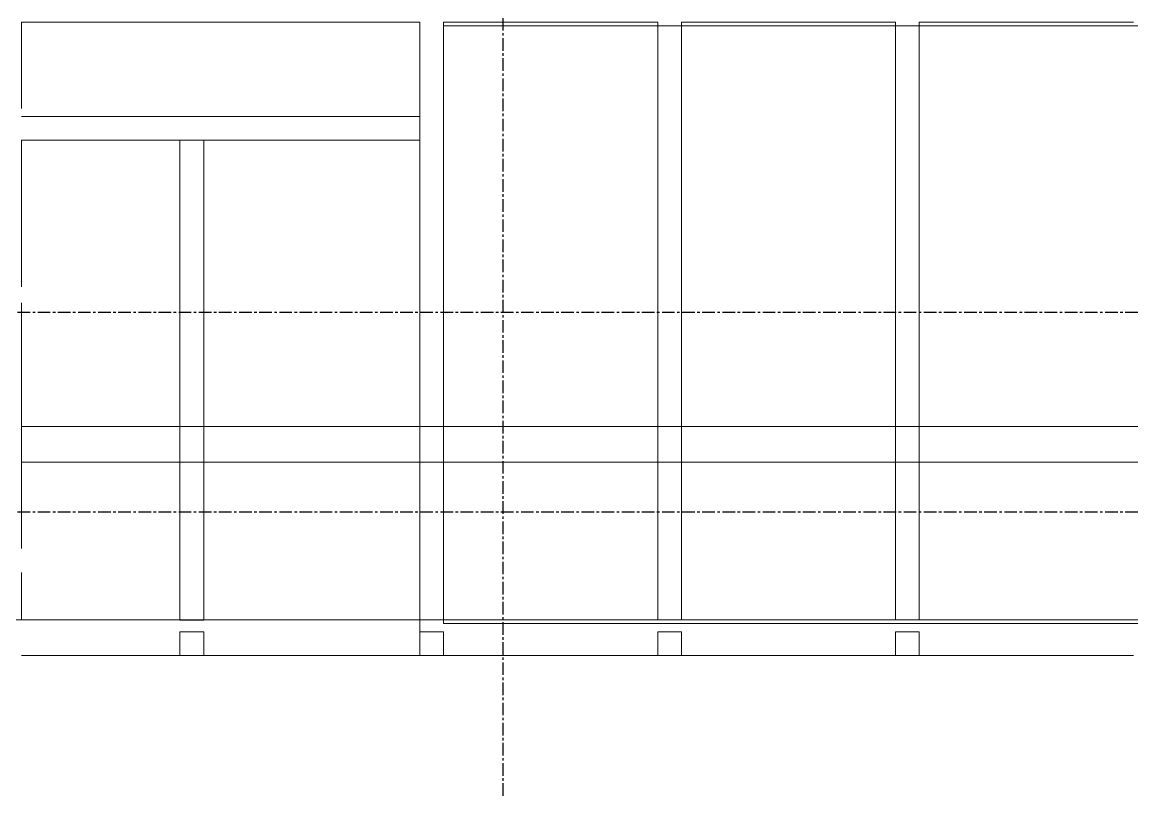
# Model space of a CAD drawing. Header units: millimetres. Extents: x 3774 to 718460, y -768339 to 192544.
# Drawn here: x 360098 to 374093, y -639940 to -630182 of the extents above; entities that cross this region are included whole.
import ezdxf

# ---------------------------------------------------------------- set-up
doc = ezdxf.new("R2010")
doc.units = ezdxf.units.MM
doc.linetypes.add('CENTER', pattern=[50.8, 31.75, -6.35, 6.35, -6.35])
doc.linetypes.add('XKITLINE00', pattern=[0])
doc.layers.add('Part', color=7, linetype='Continuous', lineweight=0)

# ---------------------------------------------------------------- blocks, each defined once
blk = doc.blocks.new('*A822964')
at = {"layer": 'Part', "color": 7, "linetype": 'XKITLINE00', "lineweight": 0}
for p, q in [((1852.47992, -103.296028), (2025.648, -103.296028)), ((1852.47992, -106.896028), (2025.648, -106.896028))]:
    blk.add_line(p, q, dxfattribs=at)
blk = doc.blocks.new('*A832965')
at = {"layer": 'Part', "color": 7, "linetype": 'XKITLINE00', "lineweight": 0}
for p, q in [((1852.480007, -62.496), (1892.68, -62.496)), ((1895.08, -62.496), (1916.68, -62.496)), ((1919.08, -62.496), (1940.68, -62.496)), ((1943.08, -62.496), (1964.68, -62.496))]:
    blk.add_line(p, q, dxfattribs=at)
blk = doc.blocks.new('*A842966')
at = {"layer": 'Part', "color": 7, "linetype": 'XKITLINE00', "lineweight": 0}
for p, q in [((1892.679962, -124.016027), (1892.679962, -122.816)), ((1892.679962, -122.816), (2029.847926, -122.816)), ((1895.08, -126.416), (1916.68, -126.416)), ((1919.08, -126.416), (1940.68, -126.416)), ((1943.08, -126.416), (1964.68, -126.416))]:
    blk.add_line(p, q, dxfattribs=at)
blk = doc.blocks.new('*A852967')
at = {"layer": 'Part', "color": 7, "linetype": 'XKITLINE00', "lineweight": 0}
for p, q in [((2000.492107, -62.856), (1895.079997, -62.856001)), ((1895.079997, -62.856001), (1895.080021, -123.176052)), ((1895.080021, -123.176052), (2025.647963, -123.176023))]:
    blk.add_line(p, q, dxfattribs=at)
blk = doc.blocks.new('*A862968')
at = {"layer": 'Part', "color": 7, "linetype": 'XKITLINE00', "lineweight": 0}
for p, q in [((1919.08, -124.016027), (1916.68, -124.016027)), ((1916.68, -124.016027), (1916.68, -126.416027)), ((1919.08, -126.416027), (1919.08, -124.016027)), ((1916.68, -126.416027), (1919.08, -126.416027))]:
    blk.add_line(p, q, dxfattribs=at)
blk = doc.blocks.new('*A882970')
at = {"layer": 'Part', "color": 7, "linetype": 'XKITLINE00', "lineweight": 0}
for p, q in [((1919.08, -103.296028), (1916.68, -103.296028)), ((1916.68, -103.296028), (1916.68, -106.896028)), ((1919.08, -106.896028), (1919.08, -103.296028)), ((1916.68, -106.896028), (1919.08, -106.896028))]:
    blk.add_line(p, q, dxfattribs=at)
blk = doc.blocks.new('*A892971')
at = {"layer": 'Part', "color": 7, "linetype": 'XKITLINE00', "lineweight": 0}
for p, q in [((1916.680023, -122.816052), (1916.68, -62.496)), ((1919.080023, -122.816051), (1919.08, -62.496)), ((1916.680023, -122.816052), (1919.080023, -122.816051))]:
    blk.add_line(p, q, dxfattribs=at)
blk = doc.blocks.new('*A2393121')
at = {"layer": 'Part', "color": 7, "linetype": 'XKITLINE00', "lineweight": 0}
for p, q in [((1892.680023, -122.816052), (1892.68, -62.496)), ((1895.080023, -122.816051), (1895.08, -62.496)), ((1892.680023, -122.816052), (1895.080023, -122.816051))]:
    blk.add_line(p, q, dxfattribs=at)
blk = doc.blocks.new('*A2403122')
at = {"layer": 'Part', "color": 7, "linetype": 'XKITLINE00', "lineweight": 0}
for p, q in [((1895.08, -103.296028), (1892.68, -103.296028)), ((1892.68, -103.296028), (1892.68, -106.896028)), ((1895.08, -106.896028), (1895.08, -103.296028)), ((1892.68, -106.896028), (1895.08, -106.896028))]:
    blk.add_line(p, q, dxfattribs=at)
blk = doc.blocks.new('*A3123194')
at = {"layer": 'Part', "color": 7, "linetype": 'XKITLINE00', "lineweight": 0}
for p, q in [((1821.568362, -122.816), (1892.679962, -122.816)), ((1892.679962, -124.016027), (1892.679962, -122.816)), ((1852.48, -126.416), (1868.48, -126.416)), ((1870.88, -126.416), (1892.679962, -126.416))]:
    blk.add_line(p, q, dxfattribs=at)
blk = doc.blocks.new('*A3173199')
at = {"layer": 'Part', "color": 7, "linetype": 'XKITLINE00', "lineweight": 0}
for p, q in [((1852.479922, -71.208014), (1852.479922, -62.496001)), ((1852.480007, -62.496001), (1892.68, -62.496001)), ((1892.679962, -122.816001), (1892.68, -62.496001)), ((1852.479922, -89.215995), (1852.479922, -74.408014)), ((1852.479922, -115.616027), (1852.479922, -90.815995)), ((1852.479922, -122.816001), (1852.479922, -118.016027)), ((1852.479922, -122.816001), (1892.679962, -122.816001))]:
    blk.add_line(p, q, dxfattribs=at)
blk = doc.blocks.new('*A4263308')
at = {"layer": 'Part', "color": 7, "linetype": 'XKITLINE00', "lineweight": 0}
for p, q in [((1870.88, -124.016027), (1868.48, -124.016027)), ((1868.48, -124.016027), (1868.48, -126.416027)), ((1870.88, -126.416027), (1870.88, -124.016027)), ((1868.48, -126.416027), (1870.88, -126.416027))]:
    blk.add_line(p, q, dxfattribs=at)
blk = doc.blocks.new('*A4283310')
at = {"layer": 'Part', "color": 7, "linetype": 'XKITLINE00', "lineweight": 0}
for p, q in [((1895.08, -124.016027), (1892.68, -124.016027)), ((1892.68, -124.016027), (1892.68, -126.416027)), ((1895.08, -126.416027), (1895.08, -124.016027)), ((1892.68, -126.416027), (1895.08, -126.416027))]:
    blk.add_line(p, q, dxfattribs=at)
blk = doc.blocks.new('*A4303312')
at = {"layer": 'Part', "color": 7, "linetype": 'XKITLINE00', "lineweight": 0}
for p, q in [((1852.48, -72.016), (1892.680003, -72.016001)), ((1892.680003, -72.016001), (1892.680003, -74.416001)), ((1852.475038, -74.408014), (1852.475038, -74.416)), ((1852.475038, -74.416), (1892.680003, -74.416001))]:
    blk.add_line(p, q, dxfattribs=at)
blk = doc.blocks.new('*A4313313')
at = {"layer": 'Part', "color": 7, "linetype": 'XKITLINE00', "lineweight": 0}
for p, q in [((1870.879963, -74.416), (1868.479963, -74.416002)), ((1868.479963, -74.416002), (1868.48, -122.82339)), ((1870.879963, -74.416), (1870.88, -122.823388)), ((1870.88, -122.823388), (1868.48, -122.82339))]:
    blk.add_line(p, q, dxfattribs=at)
blk = doc.blocks.new('*A4323314')
at = {"layer": 'Part', "color": 7, "linetype": 'XKITLINE00', "lineweight": 0}
for p, q in [((1870.879975, -103.296028), (1868.479963, -103.296028)), ((1868.479963, -103.296028), (1868.479963, -106.896028)), ((1870.879963, -103.296028), (1870.879963, -106.896028)), ((1868.479963, -106.896028), (1870.879975, -106.896028))]:
    blk.add_line(p, q, dxfattribs=at)
blk = doc.blocks.new('*A4933375')
at = {"layer": 'Part', "color": 7, "linetype": 'XKITLINE00', "lineweight": 0}
for p, q in [((1943.08, -124.016027), (1940.68, -124.016027)), ((1940.68, -124.016027), (1940.68, -126.416027)), ((1943.08, -126.416027), (1943.08, -124.016027)), ((1940.68, -126.416027), (1943.08, -126.416027))]:
    blk.add_line(p, q, dxfattribs=at)
blk = doc.blocks.new('*A4983380')
at = {"layer": 'Part', "color": 7, "linetype": 'XKITLINE00', "lineweight": 0}
for p, q in [((1943.08, -103.296028), (1940.68, -103.296028)), ((1940.68, -103.296028), (1940.68, -106.896028)), ((1943.08, -106.896028), (1943.08, -103.296028)), ((1940.68, -106.896028), (1943.08, -106.896028))]:
    blk.add_line(p, q, dxfattribs=at)
blk = doc.blocks.new('*A5003382')
at = {"layer": 'Part', "color": 7, "linetype": 'XKITLINE00', "lineweight": 0}
for p, q in [((1940.680023, -122.816052), (1940.68, -62.496)), ((1943.080023, -122.816051), (1943.08, -62.496)), ((1940.680023, -122.816052), (1943.080023, -122.816051))]:
    blk.add_line(p, q, dxfattribs=at)

msp = doc.modelspace()

# ---------------------------------------------------------------- linework, layer by layer
at = {"color": 7, "linetype": 'CENTER', "ltscale": 5}
for points in [[(366162.556, -639940.293), (366162.556, -621153.901)], [(383058.206, -633845.363), (341557.209, -633845.363)], [(383058.206, -636362.363), (341553.507, -636362.363)]]:
    msp.add_lwpolyline(points, dxfattribs=at)

# ---------------------------------------------------------------- block references
at = {"color": 7, "lineweight": 0, "xscale": 125, "yscale": 125, "zscale": 125}
for name in ['*A832965', '*A3173199', '*A2393121', '*A892971', '*A5003382', '*A852967', '*A4303312', '*A4313313', '*A822964', '*A4323314', '*A2403122', '*A882970', '*A4983380', '*A3123194', '*A842966', '*A4263308', '*A4283310', '*A862968', '*A4933375']:
    msp.add_blockref(name, (128527.556, -622370.363), dxfattribs=at)

doc.saveas('drawing.dxf')
